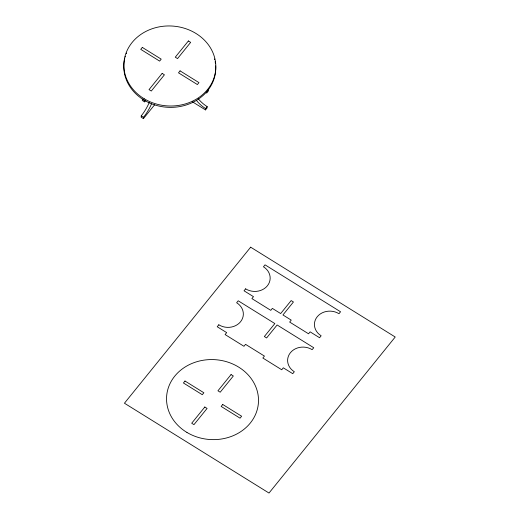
<?xml version="1.0" encoding="UTF-8"?>
<svg xmlns="http://www.w3.org/2000/svg" width="519" height="519" viewBox="0 0 519 519"><rect width="100%" height="100%" fill="white"/><g stroke="black" fill="none" stroke-linecap="round" stroke-linejoin="round"><path stroke-width="0.78" d="M144.554 101.854L144.645 100.498L142.381 99.09L142.29 100.446L144.554 101.854A15.641 4.029 -58.1 0 1 145.482 100.744M192.452 101.815L205.498 109.918L205.589 108.568L207.165 106.622A15.648 6.598 39 0 1 198.239 98.714M207.165 106.622L207.075 107.971L205.498 109.918M149.232 102.444A15.641 4.029 -58.1 0 1 141.246 115.854L141.142 117.223L143.413 118.63L154.61 104.793M143.413 118.63L143.51 117.262A15.641 4.029 -58.1 0 0 151.496 103.852M141.246 115.854L143.51 117.262M215.67 65.868A46.009 40.002 3.9 0 1 167.52 107.284A46.009 40.002 3.9 0 1 124.32 60.47M124.45 59.782A46.009 40.002 3.9 0 1 124.748 58.42M125.105 57.064A46.009 40.002 3.9 0 1 125.3 56.389M126.227 53.729A46.009 40.002 3.9 0 1 126.493 53.074M214.529 58.939A46.009 40.002 3.9 0 1 214.704 59.627M215.151 61.69A46.009 40.002 3.9 0 1 215.476 63.772M205.589 108.568A15.648 6.598 39 0 1 196.662 100.66M206.737 91.779L206.64 93.141L208.216 91.195L208.307 89.832L206.737 91.779M142.316 47.411L140.746 49.357L159.625 61.093L161.201 59.147L142.316 47.411M162.149 73.4L149.031 89.618L151.301 91.026L164.419 74.807L162.149 73.4M188.391 40.962L175.273 57.181L177.537 58.589L190.655 42.37L188.391 40.962M180.067 70.869L178.491 72.816L197.389 84.558L198.959 82.612L180.067 70.869M250.658 247.18L124.437 403.218L269.004 493.05L395.219 337.013L250.658 247.18M245.617 288.849L244.04 290.796L253.486 296.66L251.91 298.607L270.788 310.343L272.365 308.396L280.669 313.554L291.165 300.579L293.43 301.987L282.939 314.962L291.23 320.119L289.66 322.065L308.552 333.801L310.128 331.855L319.568 337.726L321.138 335.78A15.648 13.604 3.9 0 1 317.219 316.765A15.648 13.604 3.9 0 1 338.991 313.716L340.555 311.776L265.034 264.846L263.457 266.792A15.641 13.604 3.9 0 1 267.376 285.8A15.641 13.604 3.9 0 1 245.617 288.849M218.804 324.803L217.227 326.749L226.667 332.614L225.097 334.56L243.975 346.296L245.552 344.35L264.431 356.079L262.854 358.026L281.739 369.762L283.309 367.815L292.748 373.68L294.325 371.734A15.641 13.604 3.9 0 1 290.393 352.732A15.641 13.604 3.9 0 1 312.153 349.67L313.742 347.73L277.114 324.972L266.617 337.947L264.353 336.539L274.849 323.564L238.221 300.799L236.632 302.739A15.641 13.604 3.9 0 1 240.557 321.748A15.641 13.604 3.9 0 1 218.804 324.803M184.985 381.03L183.415 382.977L202.293 394.706L203.87 392.76L184.985 381.03M204.817 407.019L191.699 423.232L193.963 424.639L207.081 408.427L204.817 407.019M231.059 374.582L217.935 390.801L220.205 392.208L233.323 375.99L231.059 374.582M222.735 404.483L221.159 406.429L240.057 418.171L241.627 416.225L222.735 404.483M186.944 432.437A46.009 40.002 3.9 0 0 258.404 403.01A46.009 40.002 3.9 0 0 192.212 363.352A46.009 40.002 3.9 0 0 186.944 432.437M144.282 98.824A46.009 40.002 3.9 0 0 215.735 69.39A46.009 40.002 3.9 0 0 149.543 29.732A46.009 40.002 3.9 0 0 144.282 98.824"/></g></svg>
